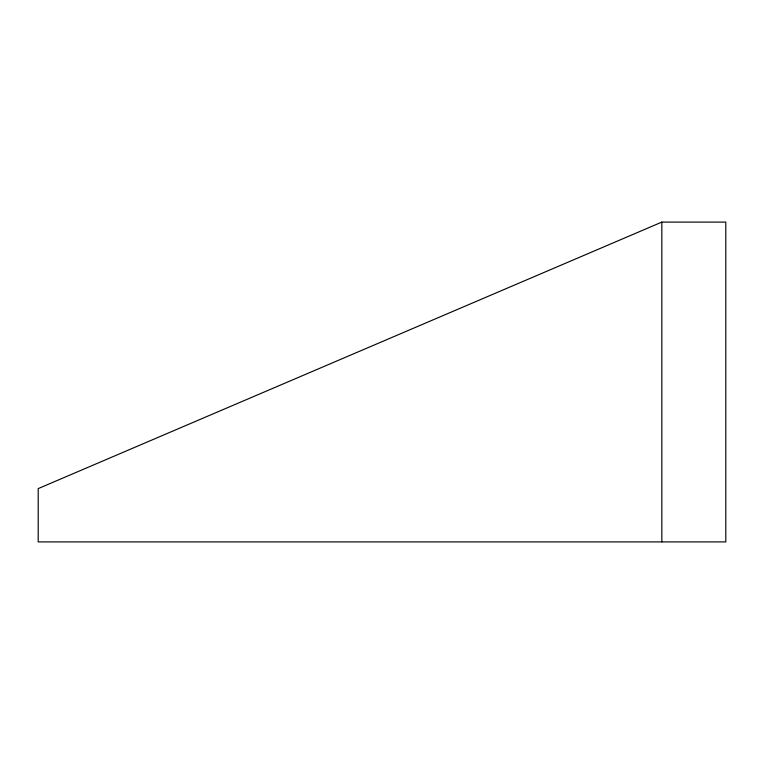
<?xml version="1.0" encoding="UTF-8"?>
<svg xmlns="http://www.w3.org/2000/svg" width="764" height="764" viewBox="0 0 764 764"><rect width="100%" height="100%" fill="white"/><g stroke="black" fill="none" stroke-linecap="round" stroke-linejoin="round"><path stroke-width="1.15" d="M661.834 222.095L38.2 488.607L38.2 541.905L725.8 541.905L725.8 222.095L661.834 222.095L661.834 541.905"/></g></svg>
